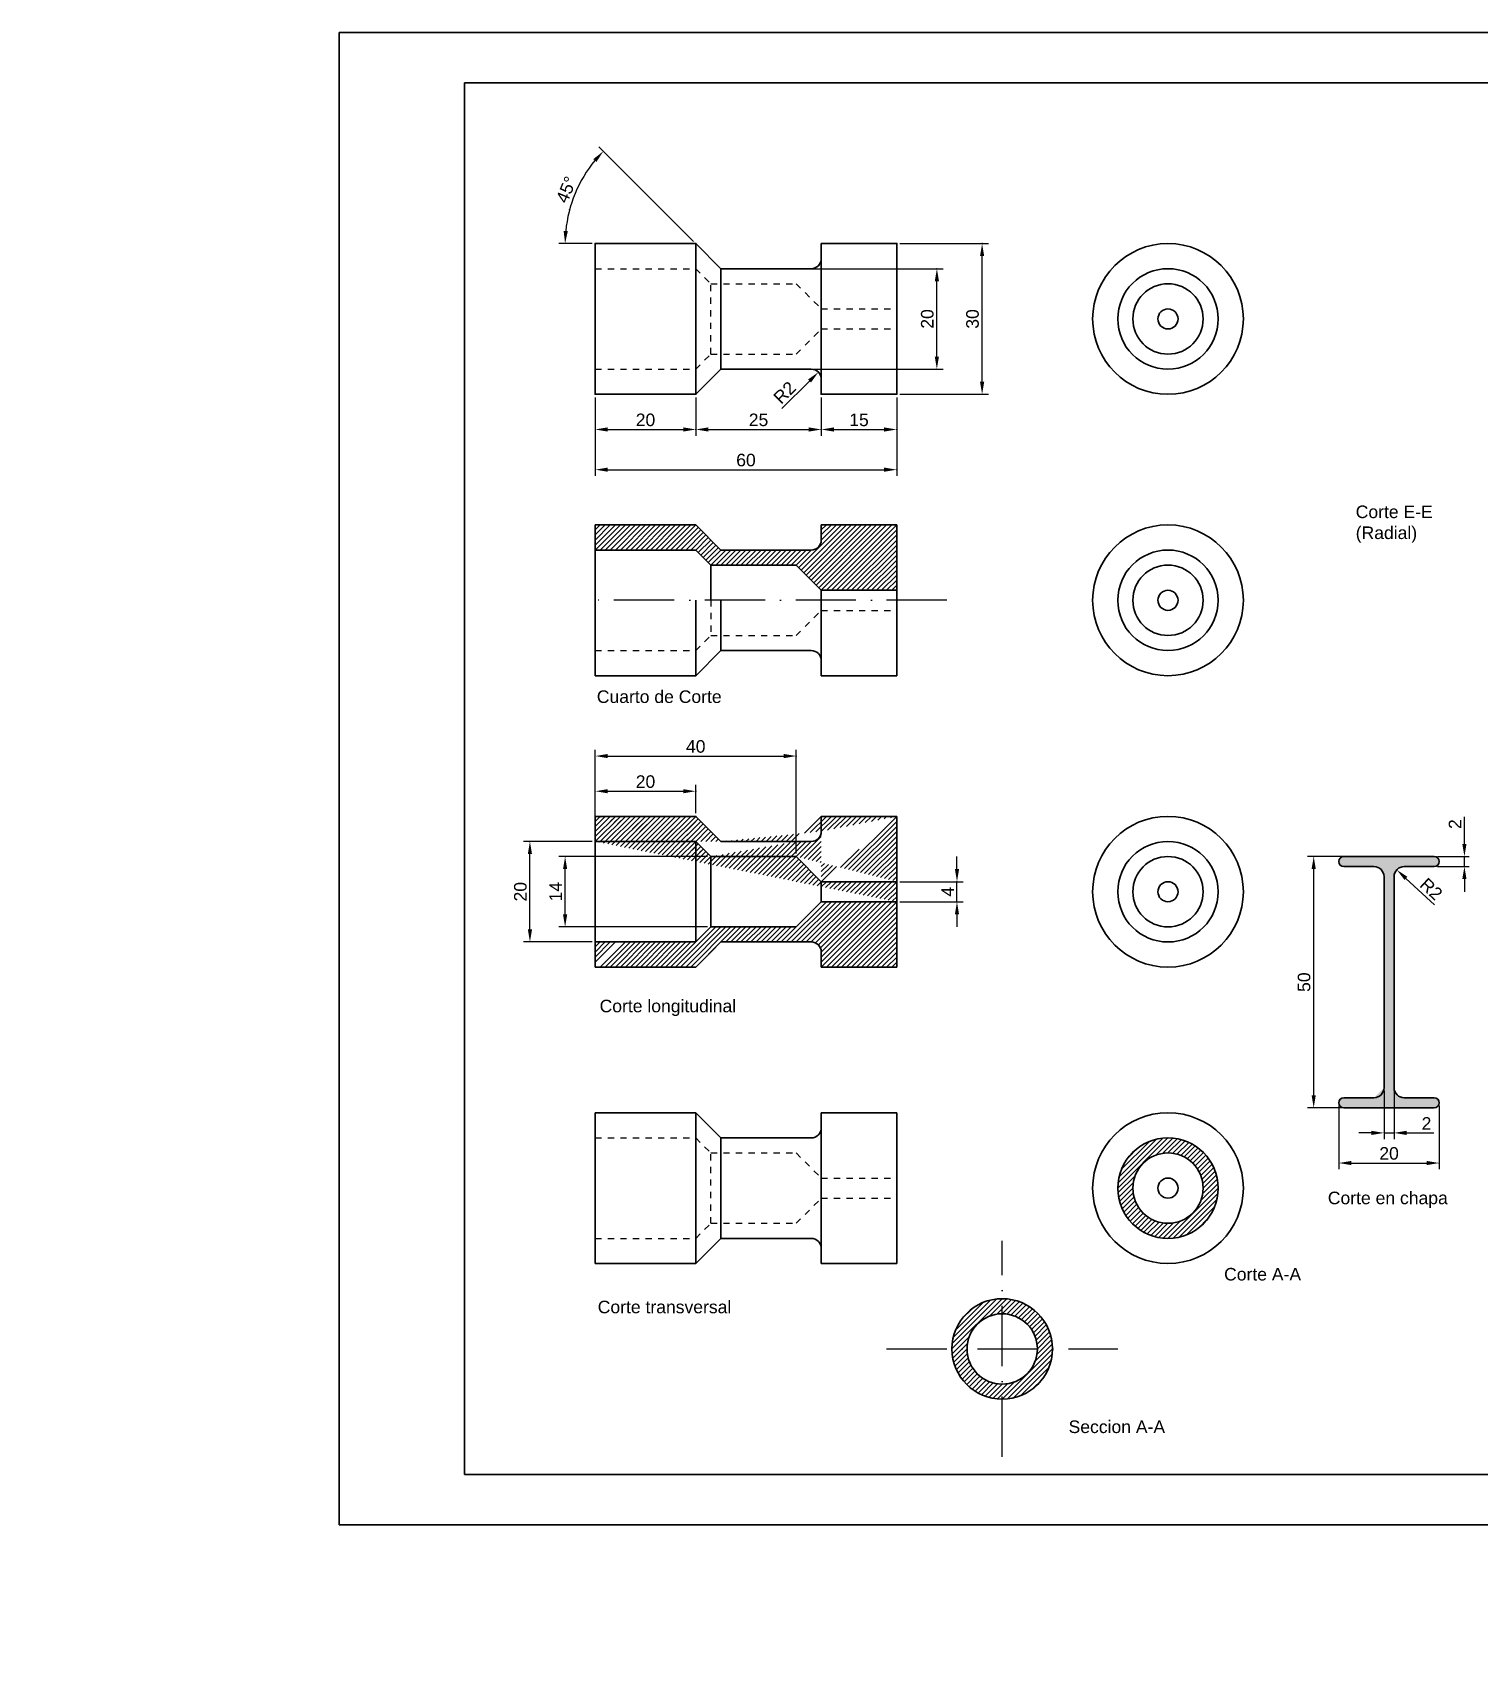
# Model space of a CAD drawing. Header units: millimetres. Extents: x -2 to 479, y -2 to 322.
# Drawn here: x -2 to 286, y -2 to 322 of the extents above; entities that cross this region are included whole.
import ezdxf

# ---------------------------------------------------------------- set-up
doc = ezdxf.new("R2010")
doc.units = ezdxf.units.MM
for name, pattern in [('ACAD_ISO10W100', [18, 12, -3, 0, -3]), ('JIS_02_1.2', [2.5, 1.25, -1.25]), ('TRAZO_Y_PUNTO2', [12.7, 6.35, -3.175, 0, -3.175])]:
    doc.linetypes.add(name, pattern=pattern)
doc.layers.add('EJE', color=7, linetype='ACAD_ISO10W100')
doc.layers.add('Linea punteada', color=7, linetype='JIS_02_1.2')
doc.layers.add('EJE SEGUIDO', color=7, linetype='TRAZO_Y_PUNTO2', plot=False)
doc.layers.add('Linea gruesa', color=7, linetype='Continuous', lineweight=30)
doc.styles.get("Standard").update_dxf_attribs({"font": 'ARIAL.TTF'})
doc.dimstyles.new('ISO-25', dxfattribs={"dimtxt": 2.5, "dimasz": 2.5, "dimexe": 1.25, "dimexo": 0.625, "dimtad": 1, "dimtxsty": 'Standard', "dimcen": 2.5, "dimadec": 0, "dimazin": 0, "dimtfac": 1, "dimtmove": 0, "dimatfit": 3, "dimfxl": 1, "dimarcsym": 0})
pattern_1 = [(45, (0, 0), (-0.4999999991609842, 0.4999999991609843), [])]

# ---------------------------------------------------------------- blocks, each defined once
blk = doc.blocks.new('*D3')
at = {"color": 0, "lineweight": -2, "transparency": 16777216}
for p, q in [((110, 249.375), (110, 233.75)), ((170, 249.375), (170, 233.75)), ((112.5, 235), (167.5, 235))]:
    blk.add_line(p, q, dxfattribs=at)
at = {"color": 0, "transparency": 16777216}
for points in [[(112.5, 235.4166666666667), (112.5, 234.5833333333333), (110, 235)], [(167.5, 235.4166666666667), (167.5, 234.5833333333333), (170, 235)]]:
    blk.add_solid(points, dxfattribs=at)
at = {"layer": 'EJE SEGUIDO', "color": 0, "transparency": 16777216}
for p in [(110, 250), (170, 250), (170, 235)]:
    blk.add_point(p, dxfattribs=at)
at = {"color": 0, "transparency": 16777216, "insert": (140, 236.9014324693042), "char_height": 2.5, "attachment_point": 5}
blk.add_mtext('60', dxfattribs=at)
blk = doc.blocks.new('*D4')
at = {"color": 0, "lineweight": -2, "transparency": 16777216}
for p, q in [((110, 249.375), (110, 241.75)), ((130, 249.375), (130, 241.75)), ((112.5, 243), (127.5, 243))]:
    blk.add_line(p, q, dxfattribs=at)
at = {"color": 0, "transparency": 16777216}
for points in [[(112.5, 243.4166666666667), (112.5, 242.5833333333333), (110, 243)], [(127.5, 243.4166666666667), (127.5, 242.5833333333333), (130, 243)]]:
    blk.add_solid(points, dxfattribs=at)
at = {"layer": 'EJE SEGUIDO', "color": 0, "transparency": 16777216}
for p in [(110, 250), (130, 250), (130, 243)]:
    blk.add_point(p, dxfattribs=at)
at = {"color": 0, "transparency": 16777216, "insert": (120, 244.9014324693042), "char_height": 2.5, "attachment_point": 5}
blk.add_mtext('20', dxfattribs=at)
blk = doc.blocks.new('*D5')
at = {"color": 0, "lineweight": -2, "transparency": 16777216}
for p, q in [((130, 249.375), (130, 241.75)), ((155, 249.375), (155, 241.75)), ((132.5, 243), (152.5, 243))]:
    blk.add_line(p, q, dxfattribs=at)
at = {"color": 0, "transparency": 16777216}
for points in [[(132.5, 243.4166666666667), (132.5, 242.5833333333333), (130, 243)], [(152.5, 243.4166666666667), (152.5, 242.5833333333333), (155, 243)]]:
    blk.add_solid(points, dxfattribs=at)
at = {"layer": 'EJE SEGUIDO', "color": 0, "transparency": 16777216}
for p in [(130, 250), (155, 250), (155, 243)]:
    blk.add_point(p, dxfattribs=at)
at = {"color": 0, "transparency": 16777216, "insert": (142.5, 244.9014324693042), "char_height": 2.5, "attachment_point": 5}
blk.add_mtext('25', dxfattribs=at)
blk = doc.blocks.new('*D6')
at = {"color": 0, "lineweight": -2, "transparency": 16777216}
for p, q in [((155, 249.375), (155, 241.75)), ((170, 249.375), (170, 241.75)), ((157.5, 243), (167.5, 243))]:
    blk.add_line(p, q, dxfattribs=at)
at = {"color": 0, "transparency": 16777216}
for points in [[(157.5, 243.4166666666667), (157.5, 242.5833333333333), (155, 243)], [(167.5, 243.4166666666667), (167.5, 242.5833333333333), (170, 243)]]:
    blk.add_solid(points, dxfattribs=at)
at = {"layer": 'EJE SEGUIDO', "color": 0, "transparency": 16777216}
for p in [(155, 250), (170, 250), (170, 243)]:
    blk.add_point(p, dxfattribs=at)
at = {"color": 0, "transparency": 16777216, "insert": (162.5, 244.9014324693042), "char_height": 2.5, "attachment_point": 5}
blk.add_mtext('15', dxfattribs=at)
blk = doc.blocks.new('*D7')
at = {"color": 0, "lineweight": -2, "transparency": 16777216}
for p, q in [((151.625, 275), (179.25, 275)), ((178, 257.4999999999999), (178, 272.5)), ((151.625, 255), (179.25, 255))]:
    blk.add_line(p, q, dxfattribs=at)
at = {"color": 0, "transparency": 16777216}
for points in [[(177.5833333333334, 272.5), (178.4166666666667, 272.5), (178, 275)], [(177.5833333333334, 257.4999999999999), (178.4166666666667, 257.4999999999999), (178, 255)]]:
    blk.add_solid(points, dxfattribs=at)
at = {"layer": 'EJE SEGUIDO', "color": 0, "transparency": 16777216}
for p in [(151, 275), (178, 275), (151, 255)]:
    blk.add_point(p, dxfattribs=at)
at = {"color": 0, "transparency": 16777216, "insert": (176.0985675306958, 265), "char_height": 2.5, "attachment_point": 5, "rotation": 90}
blk.add_mtext('20', dxfattribs=at)
blk = doc.blocks.new('*D8')
at = {"color": 0, "lineweight": -2, "transparency": 16777216}
for p, q in [((170.625, 280), (188.25, 280)), ((187, 252.5), (187, 277.5)), ((170.625, 250), (188.25, 250))]:
    blk.add_line(p, q, dxfattribs=at)
at = {"color": 0, "transparency": 16777216}
for points in [[(186.5833333333333, 277.5), (187.4166666666667, 277.5), (187, 280)], [(186.5833333333333, 252.5), (187.4166666666667, 252.5), (187, 250)]]:
    blk.add_solid(points, dxfattribs=at)
at = {"layer": 'EJE SEGUIDO', "color": 0, "transparency": 16777216}
for p in [(170, 280), (187, 280), (170, 250)]:
    blk.add_point(p, dxfattribs=at)
at = {"color": 0, "transparency": 16777216, "insert": (185.0977148703956, 265.0000000000001), "char_height": 2.5, "attachment_point": 5, "rotation": 90}
blk.add_mtext('30', dxfattribs=at)
blk = doc.blocks.new('*D9')
at = {"color": 0, "lineweight": -2, "transparency": 16777216}
for p, q in [((129.5580578082466, 280.4419413328554), (110.7313384459349, 299.2686577237591)), ((109.3749995813639, 279.9999996294895), (102.7499998252932, 279.9999996294895))]:
    blk.add_line(p, q, dxfattribs=at)
blk.add_arc((129.9999995813639, 279.9999996294895), 25.99999975607073, 140.5113386747863, 174.4886658466905, dxfattribs=at)
at = {"color": 0, "transparency": 16777216}
for points in [[(109.62603621365, 296.8141849214032), (110.2429401137724, 296.2539403119171), (111.6152219921695, 298.3847743170273)], [(104.5363769824978, 282.4770766683279), (103.7040072857284, 282.5171407712678), (103.9999998252932, 279.9999996294895)]]:
    blk.add_solid(points, dxfattribs=at)
at = {"layer": 'EJE SEGUIDO', "color": 0, "transparency": 16777216}
for p in [(104.8859281564524, 286.7292940783987), (109.9999995813639, 279.9999996294895), (129.9999995813639, 279.9999996294895), (129.9999995813639, 279.9999996294895), (135, 275)]:
    blk.add_point(p, dxfattribs=at)
at = {"color": 0, "transparency": 16777216, "insert": (104.2495540071846, 290.7293525367519), "char_height": 2.5, "attachment_point": 5, "rotation": 67.38013394345458}
blk.add_mtext('45°', dxfattribs=at)
blk = doc.blocks.new('*D10')
at = {"color": 0, "lineweight": -2, "transparency": 16777216}
blk.add_line((147.1622691161893, 247.1622692807238), (152.6464466051531, 252.6464466377233), dxfattribs=at)
at = {"color": 0, "transparency": 16777216}
blk.add_solid([(152.3518187832035, 252.9410744667625), (152.9410744271027, 252.3518188086841), (154.4142135793881, 254.4142135694211)], dxfattribs=at)
at = {"layer": 'EJE SEGUIDO', "color": 0, "transparency": 16777216}
for p in [(153, 253.0000000240627), (154.4142135793881, 254.4142135694211)]:
    blk.add_point(p, dxfattribs=at)
at = {"color": 0, "transparency": 16777216, "insert": (147.6910316435423, 250.3499172553761), "char_height": 2.5, "attachment_point": 5, "rotation": 44.999999310653855}
blk.add_mtext('R2', dxfattribs=at)
blk = doc.blocks.new('*D11')
at = {"color": 0, "lineweight": -2, "transparency": 16777216}
for p, q in [((182, 155.5), (182, 158)), ((170.625, 153), (183.25, 153)), ((182, 149), (182, 153)), ((170.625, 149), (183.25, 149)), ((182, 146.5), (182, 144))]:
    blk.add_line(p, q, dxfattribs=at)
at = {"color": 0, "transparency": 16777216}
for points in [[(181.5833333333333, 155.5), (182.4166666666667, 155.5), (182, 153)], [(181.5833333333333, 146.5), (182.4166666666667, 146.5), (182, 149)]]:
    blk.add_solid(points, dxfattribs=at)
at = {"layer": 'EJE SEGUIDO', "color": 0, "transparency": 16777216}
for p in [(170, 153), (182, 153), (170, 149)]:
    blk.add_point(p, dxfattribs=at)
at = {"color": 0, "transparency": 16777216, "insert": (180.125, 151), "char_height": 2.5, "attachment_point": 5, "rotation": 90}
blk.add_mtext('4', dxfattribs=at)
blk = doc.blocks.new('*D12')
at = {"color": 0, "lineweight": -2, "transparency": 16777216}
for p, q in [((110, 166.625), (110, 172.25)), ((130, 166.625), (130, 172.25)), ((112.5, 171), (127.5, 171))]:
    blk.add_line(p, q, dxfattribs=at)
at = {"color": 0, "transparency": 16777216}
for points in [[(112.5, 171.4166666666667), (112.5, 170.5833333333333), (110, 171)], [(127.5, 171.4166666666667), (127.5, 170.5833333333333), (130, 171)]]:
    blk.add_solid(points, dxfattribs=at)
at = {"layer": 'EJE SEGUIDO', "color": 0, "transparency": 16777216}
for p in [(130, 171), (110, 166), (130, 166)]:
    blk.add_point(p, dxfattribs=at)
at = {"color": 0, "transparency": 16777216, "insert": (120, 172.9014324693042), "char_height": 2.5, "attachment_point": 5}
blk.add_mtext('20', dxfattribs=at)
blk = doc.blocks.new('*D13')
at = {"color": 0, "lineweight": -2, "transparency": 16777216}
for p, q in [((110, 158.625), (110, 179.25)), ((150, 158.625), (150, 179.25)), ((112.5, 178), (147.5, 178))]:
    blk.add_line(p, q, dxfattribs=at)
at = {"color": 0, "transparency": 16777216}
for points in [[(112.5, 178.4166666666667), (112.5, 177.5833333333333), (110, 178)], [(147.5, 178.4166666666667), (147.5, 177.5833333333333), (150, 178)]]:
    blk.add_solid(points, dxfattribs=at)
at = {"layer": 'EJE SEGUIDO', "color": 0, "transparency": 16777216}
for p in [(150, 178), (110, 158), (150, 158)]:
    blk.add_point(p, dxfattribs=at)
at = {"color": 0, "transparency": 16777216, "insert": (130, 179.9014324693042), "char_height": 2.5, "attachment_point": 5}
blk.add_mtext('40', dxfattribs=at)
blk = doc.blocks.new('*D14')
at = {"color": 0, "lineweight": -2, "transparency": 16777216}
for p, q in [((109.375, 161), (95.75, 161)), ((96.99999999999999, 143.5), (96.99999999999999, 158.5)), ((109.375, 141), (95.74999999999999, 141))]:
    blk.add_line(p, q, dxfattribs=at)
at = {"color": 0, "transparency": 16777216}
for points in [[(96.58333333333331, 158.5), (97.41666666666666, 158.5), (97, 161)], [(96.58333333333331, 143.5), (97.41666666666666, 143.5), (96.99999999999999, 141)]]:
    blk.add_solid(points, dxfattribs=at)
at = {"layer": 'EJE SEGUIDO', "color": 0, "transparency": 16777216}
for p in [(97, 161), (110, 161), (110, 141)]:
    blk.add_point(p, dxfattribs=at)
at = {"color": 0, "transparency": 16777216, "insert": (95.09856753069575, 151), "char_height": 2.5, "attachment_point": 5, "rotation": 90}
blk.add_mtext('20', dxfattribs=at)
blk = doc.blocks.new('*D15')
at = {"color": 0, "lineweight": -2, "transparency": 16777216}
for p, q in [((132.375, 158), (102.75, 158)), ((104, 146.5), (104, 155.5)), ((132.375, 144), (102.75, 144))]:
    blk.add_line(p, q, dxfattribs=at)
at = {"color": 0, "transparency": 16777216}
for points in [[(103.5833333333333, 155.5), (104.4166666666667, 155.5), (104, 158)], [(103.5833333333333, 146.5), (104.4166666666667, 146.5), (104, 144)]]:
    blk.add_solid(points, dxfattribs=at)
at = {"layer": 'EJE SEGUIDO', "color": 0, "transparency": 16777216}
for p in [(104, 158), (133, 158), (133, 144)]:
    blk.add_point(p, dxfattribs=at)
at = {"color": 0, "transparency": 16777216, "insert": (102.1198840381992, 151), "char_height": 2.5, "attachment_point": 5, "rotation": 90}
blk.add_mtext('14', dxfattribs=at)
blk = doc.blocks.new('*D43')
at = {"color": 0, "lineweight": -2, "transparency": 16777216}
blk.add_line((277.0519282433536, 148.3846312106129), (271.3665259359149, 153.6599136311145), dxfattribs=at)
at = {"color": 0, "transparency": 16777216}
blk.add_solid([(271.6499312433195, 153.9653519110436), (271.0831206285104, 153.3544753511854), (269.5338962563404, 155.3603454755418)], dxfattribs=at)
at = {"layer": 'EJE SEGUIDO', "color": 0, "transparency": 16777216}
for p in [(269.5338962563404, 155.3603454755418), (271, 154)]:
    blk.add_point(p, dxfattribs=at)
at = {"color": 0, "transparency": 16777216, "insert": (276.4043455504864, 151.5502790237053), "char_height": 2.5, "attachment_point": 5, "rotation": 317.1428571428568}
blk.add_mtext('R2', dxfattribs=at)
blk = doc.blocks.new('*D44')
at = {"color": 0, "lineweight": -2, "transparency": 16777216}
for p, q in [((259.375, 158), (251.75, 158)), ((253, 110.5), (253, 155.5)), ((259.375, 108), (251.75, 108))]:
    blk.add_line(p, q, dxfattribs=at)
at = {"color": 0, "transparency": 16777216}
for points in [[(252.5833333333333, 155.5), (253.4166666666667, 155.5), (253, 158)], [(252.5833333333333, 110.5), (253.4166666666667, 110.5), (253, 108)]]:
    blk.add_solid(points, dxfattribs=at)
at = {"layer": 'EJE SEGUIDO', "color": 0, "transparency": 16777216}
for p in [(253, 158), (260, 158), (260, 108)]:
    blk.add_point(p, dxfattribs=at)
at = {"color": 0, "transparency": 16777216, "insert": (251.0985675306957, 133), "char_height": 2.5, "attachment_point": 5, "rotation": 90}
blk.add_mtext('50', dxfattribs=at)
blk = doc.blocks.new('*D45')
at = {"color": 0, "lineweight": -2, "transparency": 16777216}
for p, q in [((258, 108.375), (258, 95.75)), ((278, 108.375), (278, 95.75)), ((260.5, 97), (275.5, 97))]:
    blk.add_line(p, q, dxfattribs=at)
at = {"color": 0, "transparency": 16777216}
for points in [[(260.5, 97.41666666666667), (260.5, 96.58333333333333), (258, 97)], [(275.5, 97.41666666666667), (275.5, 96.58333333333333), (278, 97)]]:
    blk.add_solid(points, dxfattribs=at)
at = {"layer": 'EJE SEGUIDO', "color": 0, "transparency": 16777216}
for p in [(258, 109), (278, 109), (278, 97)]:
    blk.add_point(p, dxfattribs=at)
at = {"color": 0, "transparency": 16777216, "insert": (268, 98.90143246930423), "char_height": 2.5, "attachment_point": 5}
blk.add_mtext('20', dxfattribs=at)
blk = doc.blocks.new('*D46')
at = {"color": 0, "lineweight": -2, "transparency": 16777216}
for p, q in [((267, 111.375), (267, 101.75)), ((269, 111.375), (269, 101.75)), ((264.5, 103), (262, 103)), ((267, 103), (269, 103)), ((271.5, 103), (276.9058663028649, 103))]:
    blk.add_line(p, q, dxfattribs=at)
at = {"color": 0, "transparency": 16777216}
for points in [[(264.5, 103.4166666666667), (264.5, 102.5833333333333), (267, 103)], [(271.5, 103.4166666666667), (271.5, 102.5833333333333), (269, 103)]]:
    blk.add_solid(points, dxfattribs=at)
at = {"layer": 'EJE SEGUIDO', "color": 0, "transparency": 16777216}
for p in [(267, 112), (269, 112), (269, 103)]:
    blk.add_point(p, dxfattribs=at)
at = {"color": 0, "transparency": 16777216, "insert": (275.4529331514325, 104.8801159618008), "char_height": 2.5, "attachment_point": 5}
blk.add_mtext('2', dxfattribs=at)
blk = doc.blocks.new('*D47')
at = {"layer": 'Defpoints', "color": 0, "transparency": 16777216}
for p in [(277, 158), (277, 156), (283, 158)]:
    blk.add_point(p, dxfattribs=at)
at = {"layer": 'EJE SEGUIDO', "color": 0, "lineweight": -2, "transparency": 16777216}
for p, q in [((283, 160.5), (283, 165.905866302865)), ((277.625, 158), (284.25, 158)), ((277.625, 156), (284.25, 156)), ((283, 156), (283, 158)), ((283, 153.5), (283, 151))]:
    blk.add_line(p, q, dxfattribs=at)
at = {"layer": 'EJE SEGUIDO', "color": 0, "transparency": 16777216}
for points in [[(282.5833333333333, 160.5), (283.4166666666667, 160.5), (283, 158)], [(282.5833333333333, 153.5), (283.4166666666667, 153.5), (283, 156)]]:
    blk.add_solid(points, dxfattribs=at)
at = {"layer": 'EJE SEGUIDO', "color": 0, "transparency": 16777216, "insert": (281.1198840381991, 164.4529331514325), "char_height": 2.5, "attachment_point": 5, "rotation": 90}
blk.add_mtext('2', dxfattribs=at)

msp = doc.modelspace()

# ---------------------------------------------------------------- hatches: boundary and pattern name
h = msp.add_hatch()
h.set_pattern_fill('JIS_WOOD', color=256, style=0)
h.set_pattern_definition(pattern_1)
edge = h.paths.add_edge_path()
edge.add_line((110, 219), (110, 224))
edge.add_line((130, 219), (110, 219))
edge.add_line((130.0000000703084, 223.9999999980399), (110.0000000703084, 223.9999999980399))
edge.add_line((130.0000000703084, 223.9999999980399), (135.0000004889445, 219.0000003685504))
edge.add_line((133, 216), (130, 219))
edge.add_line((133, 216), (150, 216))
edge.add_line((135.0000004889445, 219.0000003685504), (153, 219.0000003685504))
edge.add_line((150, 216), (155, 211))
edge.add_line((155, 211), (170, 211))
edge.add_line((170.0000000703084, 193.9999999980399), (170.0000000703084, 223.9999999980399))
edge.add_line((155.0000000703084, 223.9999999980399), (170.0000000703084, 223.9999999980399))
edge.add_line((155, 221.0000003685504), (155, 224))
edge.add_arc((153, 221.0000003685504), 2, 270, 360)
h = msp.add_hatch()
h.set_pattern_fill('JIS_WOOD', color=256, style=0)
h.set_pattern_definition(pattern_1)
edge = h.paths.add_edge_path()
edge.add_line((170.0000000703084, 149), (170.0000000703084, 165.9999999980399))
edge.add_line((155.0000004889445, 153.0000003685504), (170.0000004889445, 153.0000003685504))
edge.add_line((150.0000004889445, 158.0000003685504), (155.0000004889445, 153.0000003685504))
edge.add_line((155.0000000703084, 165.9999999980399), (170.0000000703084, 165.9999999980399))
edge.add_line((155, 163), (155, 166))
edge.add_line((150, 161), (153, 161))
edge.add_arc((153, 163), 2, 270, 360)
edge.add_line((135.0000004889445, 161.0000003685504), (149.9999996757351, 161.0000003685504))
edge.add_line((133.0000004889445, 158.0000003685504), (150.0000004889445, 158.0000003685504))
edge.add_line((133, 158), (130, 161))
edge.add_line((110.0000004889445, 161.0000003685504), (130.0000004889445, 161.0000003685504))
edge.add_line((130.0000000703084, 165.9999999980399), (110.0000000703084, 165.9999999980399))
edge.add_line((110, 161), (110, 166))
h = msp.add_hatch()
h.set_pattern_fill('JIS_WOOD', color=256, style=0)
h.set_pattern_definition(pattern_1)
edge = h.paths.add_edge_path()
edge.add_line((133, 158), (130, 161))
edge.add_line((130.0000000703084, 165.9999999980399), (135.0000004889445, 161.0000003685504))
edge.add_line((110.0000004889445, 161.0000003685504), (130.0000004889445, 161.0000003685504))
edge.add_line((130.0000000703084, 165.9999999980399), (110.0000000703084, 165.9999999980399))
h = msp.add_hatch()
h.set_pattern_fill('JIS_WOOD', color=256, style=0)
h.set_pattern_definition(pattern_1)
edge = h.paths.add_edge_path()
edge.add_line((110, 136), (110, 141))
edge.add_line((110.0000000703084, 141.0000003685504), (130.0000000703084, 141.0000003685504))
edge.add_line((130, 141), (133, 144))
edge.add_line((133.0000004889445, 144.0000003685504), (150.0000004889445, 144.0000003685504))
edge.add_line((150.0000004889445, 144.0000003685504), (155.0000004889445, 149.0000003685504))
edge.add_line((155.0000004889445, 149.0000003685504), (170.0000004889445, 149.0000003685504))
edge.add_line((170, 149), (170, 136))
edge.add_line((170.0000000703084, 135.9999999980399), (155.0000000703084, 135.9999999980399))
edge.add_line((155, 136), (155, 139))
edge.add_arc((153, 139), 2, 0, 90)
edge.add_line((153, 141), (150, 141))
edge.add_line((149.9999996757351, 141.0000003926132), (135.0000004648817, 141.0000003926132))
edge.add_line((135.0000004648817, 141.0000003926132), (130.0000000703084, 135.9999999980399))
edge.add_line((130.0000000703084, 135.9999999980399), (110.0000000703084, 135.9999999980399))
h = msp.add_hatch()
h.set_pattern_fill('JIS_WOOD', color=256, style=0)
h.set_pattern_definition(pattern_1)
edge = h.paths.add_edge_path()
edge.add_arc((224.0000004889445, 92.00000036855045), 10, 0, 360)
edge = h.paths.add_edge_path(flags=17)
edge.add_arc((224.0000004889445, 92.00000036855045), 7, 0, 360)
h = msp.add_hatch()
h.set_pattern_fill('JIS_WOOD', color=256, style=0)
h.set_pattern_definition([(45, (-33.00000048894447, -32.00000036855045), (-0.4999999991609842, 0.4999999991609843), [])])
edge = h.paths.add_edge_path()
edge.add_arc((191, 60), 10, 0, 360)
edge = h.paths.add_edge_path(flags=17)
edge.add_arc((191, 60), 7, 0, 360)
at = {"layer": 'Linea gruesa'}
h = msp.add_hatch(color=256, dxfattribs=at)
edge = h.paths.add_edge_path()
edge.add_line((259, 107.9999999194991), (277, 107.9999999194991))
edge.add_arc((277, 108.9999999194991), 1, 270, 450)
edge.add_line((277, 109.9999999194991), (270.9999997261912, 109.9999999194991))
edge.add_arc((270.9999997261912, 111.9999999194991), 2, 180, 270, ccw=False)
edge.add_line((269, 112), (269, 154))
edge.add_arc((271, 154), 2, 90, 180, ccw=False)
edge.add_line((271, 156), (277, 156))
edge.add_arc((277, 157), 1, 270, 450)
edge.add_line((277, 158), (259, 158))
edge.add_arc((259, 157), 1, 90, 270)
edge.add_line((259, 156), (265, 156))
edge.add_arc((265, 154), 2, 0, 90, ccw=False)
edge.add_line((267, 154), (267, 112))
edge.add_arc((264.9999997261912, 111.9999999194991), 2, -90, 0, ccw=False)
edge.add_line((264.9999997261912, 109.9999999194991), (259, 109.9999999194991))
edge.add_arc((259, 108.9999999194991), 1, 90, 270)

# ---------------------------------------------------------------- linework, layer by layer
at = {"layer": 'EJE'}
for p, q in [((180, 209), (108, 209)), ((191, 38.5), (191, 81.5)), ((168, 60), (214, 60))]:
    msp.add_line(p, q, dxfattribs=at)
at = {"layer": 'Linea gruesa'}
for p, q in [((478.9999995917958, 322.0000002756777), (58.99999959179581, 322.0000002756777)), ((58.99999959179581, 322.0000002756777), (58.99999959179581, 25.00000027567773)), ((468.9999995917958, 312.0000002756777), (83.99999959179581, 312.0000002756777)), ((83.99999959179581, 312.0000002756777), (83.9999995917957, 35.00000027567773)), ((109.9999995813639, 249.9999996294895), (109.9999995813639, 279.9999996294895)), ((129.9999995813639, 279.9999996294895), (109.9999995813639, 279.9999996294895)), ((129.9999995813639, 249.9999996294895), (129.9999995813639, 279.9999996294895)), ((129.9999995813639, 279.9999996294895), (135, 275)), ((154.9999995813639, 279.9999996294895), (169.9999995813639, 279.9999996294895)), ((154.9999995813639, 280.0000003945733), (154.9999995813639, 279.9999996294895)), ((155, 280), (155, 277)), ((169.9999995813639, 249.9999996294895), (169.9999995813639, 279.9999996294895)), ((155, 250), (155, 278)), ((135, 275), (153, 275)), ((135, 275), (135, 255)), ((129.9999995813639, 249.9999996294895), (134.9999999759372, 255.0000000240628)), ((134.9999999759372, 255.0000000240628), (153, 255.0000000240628)), ((155, 250), (155, 253.0000000240628)), ((109.9999995813639, 249.9999996294895), (129.9999995813639, 249.9999996294895)), ((154.9999995813639, 249.9999996294895), (154.9999995813639, 249.9999996294895)), ((154.9999995813639, 249.9999996294895), (169.9999995813639, 249.9999996294895)), ((154.9999995813639, 249.9999996294895), (154.9999995813639, 249.9999996294895)), ((155, 250), (155, 249.9999996294895)), ((130.0000000703084, 223.9999999980399), (110.0000000703084, 223.9999999980399)), ((110, 219), (110, 224)), ((130.0000000703084, 223.9999999980399), (135.0000004889445, 219.0000003685504)), ((155.0000000703084, 224.0000007631238), (155.0000000703084, 223.9999999980399)), ((155.0000000703084, 223.9999999980399), (170.0000000703084, 223.9999999980399)), ((155, 221.0000003685504), (155, 224)), ((170.0000000703084, 193.9999999980399), (170.0000000703084, 223.9999999980399)), ((110.0000000703084, 193.9999999980399), (110.0000000703084, 219)), ((130, 219), (110, 219)), ((133, 216), (130, 219)), ((135.0000004889445, 219.0000003685504), (153, 219.0000003685504)), ((133, 216), (150, 216)), ((133, 209), (133, 216)), ((150, 216), (155, 211)), ((155, 211), (170, 211)), ((155, 194), (155, 211)), ((130.0000000703084, 193.9999999980399), (130.0000000703083, 209)), ((135.0000004889445, 209), (135.0000004889445, 199.0000003685504)), ((130.0000000703084, 193.9999999980399), (135.0000004648817, 199.0000003926132)), ((135.0000004648817, 199.0000003926132), (153, 199.0000003926132)), ((155, 194), (155, 197.0000003926132)), ((110.0000000703084, 193.9999999980399), (130.0000000703084, 193.9999999980399)), ((155.0000000703084, 193.9999999980399), (170.0000000703084, 193.9999999980399)), ((155.0000000703084, 193.9999999980399), (155.0000000703084, 193.9999999980399)), ((130.0000000703084, 165.9999999980399), (110.0000000703084, 165.9999999980399)), ((110, 161), (110, 166)), ((130.0000000703084, 165.9999999980399), (135.0000004889445, 161.0000003685504)), ((155.0000000703084, 166.0000007631238), (155.0000000703084, 165.9999999980399)), ((155.0000000703084, 165.9999999980399), (170.0000000703084, 165.9999999980399)), ((155, 163), (155, 166)), ((170.0000000703084, 149), (170.0000000703084, 165.9999999980399)), ((110.0000000703084, 141), (110.0000000703084, 161)), ((110.0000004889445, 161.0000003685504), (130.0000004889445, 161.0000003685504)), ((130.0000000703084, 141.0000003685504), (130.0000000703084, 160.9999999296916)), ((133, 158), (130, 161)), ((135.0000004889445, 161.0000003685504), (149.9999996757351, 161.0000003685504)), ((150, 161), (153, 161)), ((133.0000004889445, 158.0000003685504), (150.0000004889445, 158.0000003685504)), ((133.0000004889445, 144.0000003685504), (133.0000004889445, 158.0000003685504)), ((150.0000004889445, 158.0000003685504), (155.0000004889445, 153.0000003685504)), ((258, 158), (258, 158)), ((259, 158), (277, 158)), ((265, 156), (259, 156)), ((271, 156), (277, 156)), ((155.0000000703084, 148.9999999499144), (155.0000000703084, 153.0000007871865)), ((155.0000004889445, 153.0000003685504), (170.0000004889445, 153.0000003685504)), ((267, 112), (267, 154)), ((269, 112), (269, 154)), ((150.0000004889445, 144.0000003685504), (155.0000004889445, 149.0000003685504)), ((155.0000004889445, 149.0000003685504), (170.0000004889445, 149.0000003685504)), ((170, 136), (170, 149)), ((130, 141), (133, 144)), ((133.0000004889445, 144.0000003685504), (150.0000004889445, 144.0000003685504)), ((110.0000000703084, 141.0000003685504), (130.0000000703084, 141.0000003685504)), ((110, 136), (110, 141)), ((130.0000000703084, 135.9999999980399), (135.0000004648817, 141.0000003926132)), ((135.0000004648817, 141.0000003926132), (149.9999996757351, 141.0000003926132)), ((153, 141), (150, 141)), ((155, 136), (155, 139)), ((110.0000000703084, 135.9999999980399), (130.0000000703084, 135.9999999980399)), ((155.0000000703084, 135.9999999980399), (170.0000000703084, 135.9999999980399)), ((155.0000000703084, 135.9999999980399), (155.0000000703084, 135.9999999980399)), ((110.0000000703084, 76.99999999803993), (110.0000000703084, 106.9999999980399)), ((130.0000000703084, 106.9999999980399), (110.0000000703084, 106.9999999980399)), ((130.0000000703084, 76.99999999803993), (130.0000000703084, 106.9999999980399)), ((130.0000000703084, 106.9999999980399), (135.0000004889445, 102.0000003685504)), ((155.0000000703084, 107.0000007631238), (155.0000000703084, 106.9999999980399)), ((155.0000000703084, 104.0000003685504), (155.0000000703084, 107.0000007631238)), ((155.0000000703084, 106.9999999980399), (170.0000000703084, 106.9999999980399)), ((155, 77), (155, 107)), ((170.0000000703084, 76.99999999803993), (170.0000000703084, 106.9999999980399)), ((264.9999997261912, 109.9999999194991), (259, 109.9999999194991)), ((259, 107.9999999194991), (277, 107.9999999194991)), ((270.9999997261912, 109.9999999194991), (277, 109.9999999194991)), ((135.0000004889445, 102.0000003685504), (153.0000000703084, 102.0000003685504)), ((135.0000004889445, 102.0000003685504), (135.0000004889445, 82.00000036855045)), ((130.0000000703084, 76.99999999803993), (135.0000004648817, 82.00000039261323)), ((135.0000004648817, 82.00000039261323), (153, 82.00000039261323)), ((155, 77), (155, 80.00000039261323)), ((110.0000000703084, 76.99999999803993), (130.0000000703084, 76.99999999803993)), ((155.0000000703084, 76.99999999803993), (170.0000000703084, 76.99999999803993)), ((155.0000000703084, 76.99999999803993), (155.0000000703084, 76.99999999803993)), ((83.9999995917957, 35.00000027567773), (468.9999995917958, 35.00000027567773)), ((58.99999959179581, 25.00000027567773), (478.9999995917958, 25.00000027567773))]:
    msp.add_line(p, q, dxfattribs=at)
for centre, radius in [((224, 265), 15), ((224, 265), 10), ((224, 265), 7), ((224, 265), 2), ((224.0000004889445, 209.0000003685504), 15), ((224.0000004889445, 209.0000003685504), 10), ((224.0000004889445, 209.0000003685504), 7), ((224.0000004889445, 209.0000003685504), 2), ((224.0000004889445, 151.0000003685504), 15), ((224.0000004889445, 151.0000003685504), 10), ((224.0000004889445, 151.0000003685504), 7), ((224.0000004889445, 151.0000003685504), 2), ((224.0000004889445, 92.00000036855045), 15), ((224.0000004889445, 92.00000036855045), 10), ((224.0000004889445, 92.00000036855045), 7), ((224.0000004889445, 92.00000036855045), 2), ((191, 60), 10), ((191, 60), 7)]:
    msp.add_circle(centre, radius, dxfattribs=at)
for centre, radius, start, end in [((153, 277), 2, 270, 0), ((153, 253.0000000240628), 2, 0, 90), ((153, 221.0000003685504), 2, 270, 0), ((153, 197.0000003926132), 2, 0, 90), ((153, 163), 2, 270, 0), ((259, 157), 1, 90, 270), ((265, 154), 2, 0, 90), ((271, 154), 2, 90, 180), ((277, 157), 1, 270, 90), ((153, 139), 2, 0, 90), ((264.9999997261912, 111.9999999194991), 2, 270, 0), ((270.9999997261912, 111.9999999194991), 2, 180, 270), ((259, 108.9999999194991), 1, 90, 270), ((277, 108.9999999194991), 1, 270, 90), ((153.0000000703084, 104.0000003685504), 2, 270, 0), ((153, 80.00000039261323), 2, 0, 90), ((3.21159294e-315, 3.290540363e-315), 2, 0, 0), ((3.21159294e-315, 3.290540363e-315), 2, 0, 0)]:
    msp.add_arc(centre, radius, start, end, dxfattribs=at)
at = {"layer": 'Linea punteada'}
for p, q in [((110, 275), (130, 275)), ((130, 275), (133, 272)), ((133, 272), (150, 272)), ((133, 258), (133, 272)), ((150, 272), (155, 267)), ((155, 267), (170, 267)), ((150, 258), (155, 263)), ((155, 263), (170, 263)), ((130, 255), (133, 258)), ((133, 258), (150, 258)), ((109.9999995813639, 255), (129.9999995813639, 255)), ((133.0000004889445, 209.0000003685504), (133.0000004889445, 202)), ((150, 202), (155, 207)), ((155.0000004889445, 207), (170.0000004889445, 207)), ((130.0000004889445, 199.0000003685504), (133.0000004889445, 202.0000003685504)), ((133.0000004889445, 202.0000003685504), (150, 202.0000003685504)), ((110.0000000703084, 199.0000003685504), (130.0000000703084, 199.0000003685504)), ((110.0000004889445, 102.0000003685504), (130.0000004889445, 102.0000003685504)), ((130.0000004889445, 102.0000003685504), (133.0000004889445, 99.00000036855045)), ((133.0000004889445, 99.00000036855045), (150.0000004889445, 99.00000036855045)), ((133.0000004889445, 85.00000036855045), (133.0000004889445, 99.00000036855045)), ((150.0000004889445, 99.00000036855045), (155.0000004889445, 94.00000036855045)), ((155.0000004889445, 94.00000036855045), (170.0000004889445, 94.00000036855045)), ((150.0000004889445, 85.00000036855045), (155.0000004889445, 90.00000036855045)), ((155.0000004889445, 90.00000036855045), (170.0000004889445, 90.00000036855045)), ((130.0000004889445, 82.00000036855045), (133.0000004889445, 85.00000036855045)), ((133.0000004889445, 85.00000036855045), (150.0000004889445, 85.00000036855045)), ((110.0000000703084, 82.00000036855045), (130.0000000703084, 82.00000036855045))]:
    msp.add_line(p, q, dxfattribs=at)

# ---------------------------------------------------------------- texts
at = {"layer": 'Linea gruesa', "char_height": 2.5, "attachment_point": 1}
for s, width, insert in [('Corte E-E\\P(Radial)', 27.71045568185923, (261.3641034032814, 227.8623480924822)), ('Cuarto de Corte', 59.49429893819092, (110.3117191375341, 191.0702244254921)), ('Corte longitudinal', 58.93827728828262, (110.8665614536651, 129.5060388662017)), ('Corte en chapa', 26.97860670925911, (255.8163305379603, 91.30256091256547)), ('Corte A-A', 38.75063042040028, (235.1671798528798, 76.12242379120357)), ('Corte transversal', 55.2314679187084, (110.4933756547917, 69.60248218027084)), ('Seccion A-A', 42.41932853350352, (204.2125343896565, 45.75789590285285))]:
    msp.add_mtext_dynamic_manual_height_columns(s, width=width, gutter_width=12.5, heights=[0], dxfattribs=dict(at, insert=insert))

# ---------------------------------------------------------------- dimensions: what is measured, and where the dimension line sits
dim = msp.add_angular_dim_2l(base=(104.8859281564524, 286.7292940783987), line1=((129.9999995813639, 279.9999996294895), (135, 275)), line2=((129.9999995813639, 279.9999996294895), (109.9999995813639, 279.9999996294895)), dimstyle='ISO-25')
dim.commit()
dim.dimension.update_dxf_attribs({"geometry": '*D9', "text_midpoint": (106, 290), "dimtype": 162})
for base, p1, p2, picture, middle in [((187, 280), (170, 250), (170, 280), '*D8', (185.0977148703956, 265.0000000000001)), ((97, 161), (110, 141), (110, 161), '*D14', (95.09856753069575, 151)), ((104, 158), (133, 144), (133, 158), '*D15', (102.1198840381992, 151)), ((253, 158), (260, 108), (260, 158), '*D44', (251.0985675306957, 133))]:
    dim = msp.add_linear_dim(base=base, p1=p1, p2=p2, angle=90, dimstyle='ISO-25')
    dim.commit()
    dim.dimension.update_dxf_attribs({"geometry": picture, "text_midpoint": middle})
for base, p1, p2, angle, picture, middle, dimtype in [((178, 275), (151, 255), (151, 275), 90, '*D7', (178, 265), 160), ((269, 103), (267, 112), (269, 112), 0, '*D46', (275.4529331514325, 103), 161)]:
    dim = msp.add_linear_dim(base=base, p1=p1, p2=p2, angle=angle, dimstyle='ISO-25')
    dim.commit()
    dim.dimension.update_dxf_attribs({"geometry": picture, "text_midpoint": middle, "dimtype": dimtype})
for center, mpoint, picture, middle in [((153, 253.0000000240627), (154.4142135793881, 254.4142135694211), '*D10', (149.0204743735537, 249.0204744933746)), ((271, 154), (269.5338962563404, 155.3603454755418), '*D43', (275.1255419294216, 150.1720564986501))]:
    dim = msp.add_radius_dim(center=center, mpoint=mpoint, dimstyle='ISO-25')
    dim.commit()
    dim.dimension.update_dxf_attribs({"geometry": picture, "text_midpoint": middle, "dimtype": 164})
for base, p1, p2, picture, middle in [((170, 235), (110, 250), (170, 250), '*D3', (140, 236.9014324693042)), ((130, 243), (110, 250), (130, 250), '*D4', (120, 244.9014324693042)), ((155, 243), (130, 250), (155, 250), '*D5', (142.5, 244.9014324693042)), ((170, 243), (155, 250), (170, 250), '*D6', (162.5, 244.9014324693042)), ((150, 178), (110, 158), (150, 158), '*D13', (130, 179.9014324693042)), ((130, 171), (110, 166), (130, 166), '*D12', (120, 172.9014324693042))]:
    dim = msp.add_linear_dim(base=base, p1=p1, p2=p2, dimstyle='ISO-25')
    dim.commit()
    dim.dimension.update_dxf_attribs({"geometry": picture, "text_midpoint": middle})
dim = msp.add_aligned_dim(p1=(170, 149), p2=(170, 153), distance=-12, dimstyle='ISO-25')
dim.commit()
dim.dimension.update_dxf_attribs({"geometry": '*D11', "text_midpoint": (180.125, 151)})
dim = msp.add_linear_dim(base=(278, 97), p1=(258, 109), p2=(278, 109), dimstyle='ISO-25')
dim.commit()
dim.dimension.update_dxf_attribs({"geometry": '*D45', "text_midpoint": (268, 97), "dimtype": 160})
at = {"layer": 'EJE SEGUIDO'}
dim = msp.add_aligned_dim(p1=(277, 156), p2=(277, 158), distance=-6, dimstyle='ISO-25', dxfattribs=at)
dim.commit()
dim.dimension.update_dxf_attribs({"geometry": '*D47', "text_midpoint": (281.1198840381991, 164.4529331514325)})

doc.saveas('drawing.dxf')
